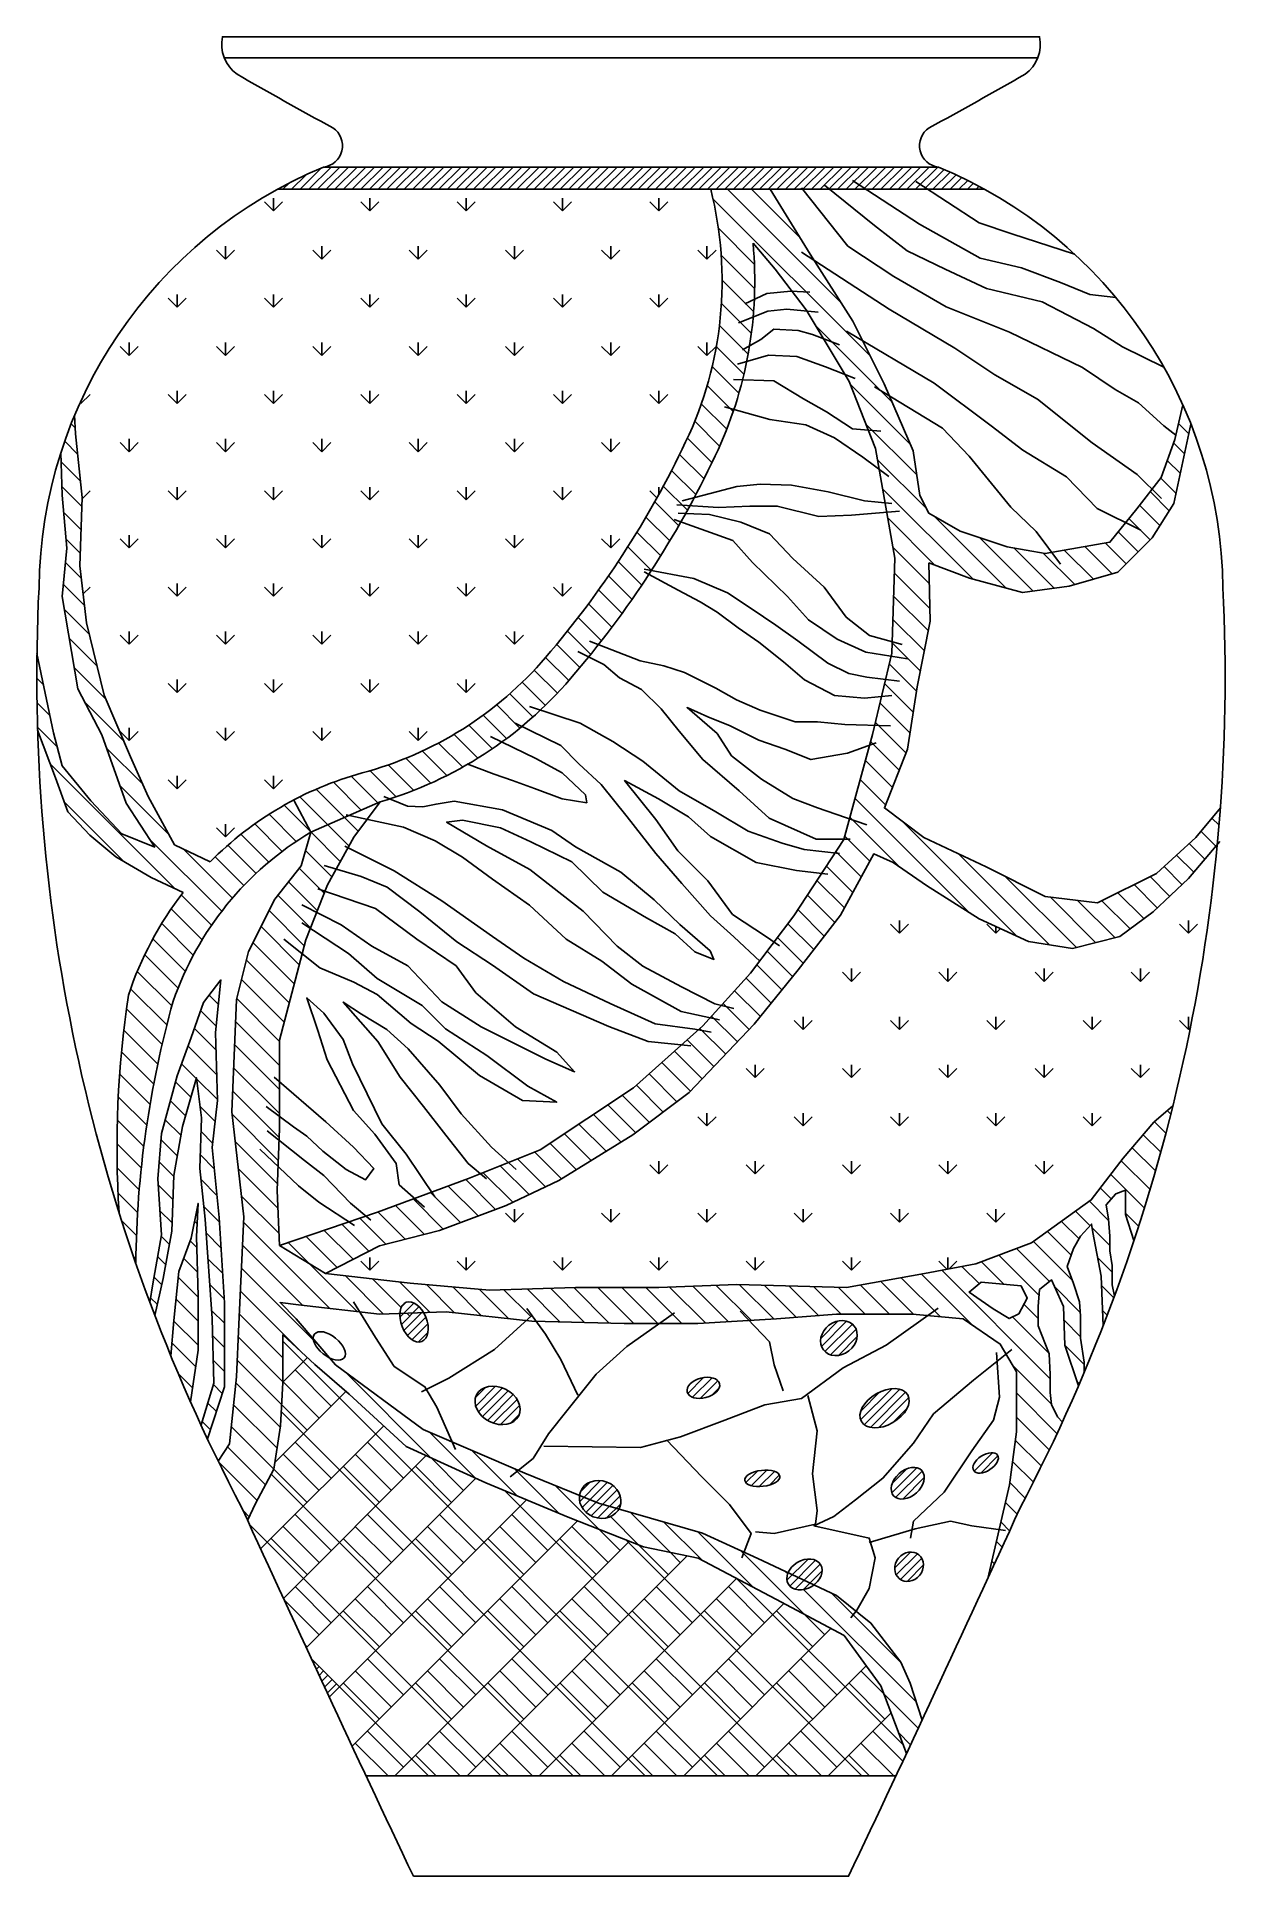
# Model space of a CAD drawing. Extents: x 767 to 1022, y 1813 to 2208.
import ezdxf

# ---------------------------------------------------------------- set-up
doc = ezdxf.new("R2010")
doc.units = 0
doc.header["$LTSCALE"] = 10
doc.header["$MEASUREMENT"] = 0
for name, color, linetype in [('3', 3, 'CONTINUOUS'), ('4', 4, 'CONTINUOUS'), ('BH', 3, 'CONTINUOUS')]:
    doc.layers.add(name, color=color, linetype=linetype)
pattern_1 = [(135, (-1226.8477, -2605.0555), (-2.586976, -2.586976), [])]
pattern_2 = [(90, (-4087.313, -1657.685), (-10.347904, 10.347904), [2.743902, -17.951906]), (45, (-4087.313, -1657.685), (-10.347904, 10.347904), [2.743902, -11.890244]), (135, (-4087.313, -1657.685), (-10.347904, -10.347904), [2.743902, -11.890244])]
pattern_3 = [(45, (-6665.3012, -210.5178), (-0.93131137, 0.93131137), [])]

msp = doc.modelspace()

# ---------------------------------------------------------------- hatches: boundary and pattern name
at = {"layer": 'BH'}
h = msp.add_hatch(dxfattribs=at)
h.set_pattern_fill('ANSI31', color=256, scale=10.536585, style=0)
h.set_pattern_definition([(45, (-1226.8477, -2605.0555), (-0.93131137, 0.93131137), [])])
h.paths.add_polyline_path([(970.42, 2175.7, 0.027824), (960.49, 2180.48), (828.33, 2180.48, 0.027824), (818.4, 2175.7)])
h = msp.add_hatch(dxfattribs=at)
h.set_pattern_fill('GRASS', color=256, scale=14.634146, style=0)
h.set_pattern_definition(pattern_2)
h.paths.add_polyline_path([(818.4, 2175.7, 0.169261), (774.84, 2127.13), (775.03, 2123.16), (776.45, 2109.46), (775.98, 2094.81), (777.4, 2082.53), (781.18, 2066.95), (786.86, 2053.72), (790.64, 2045.22), (796.31, 2034.82), (803.99, 2031.19, -0.133192), (837.24, 2050.44, 0.145762), (875.14, 2074.06, 0.070882), (906.63, 2122.44, 0.171324), (911.53, 2175.7)])
h = msp.add_hatch(dxfattribs=at)
h.set_pattern_fill('ANSI31', color=256, scale=29.268293, angle=90, style=0)
h.set_pattern_definition(pattern_1)
h.paths.add_polyline_path([(983.38, 2023.75), (970.7, 2030.08), (957.32, 2036.41), (948.86, 2042.75), (953.8, 2055.41), (955.91, 2068.78), (958.73, 2082.85), (958.41, 2095.44), (967.13, 2092.09), (978.54, 2089.07), (988.6, 2090.41), (999, 2093.43), (1006.38, 2100.8), (1011.08, 2108.18), (1014.75, 2125.2, 0.011464), (1012.99, 2129.39), (1011.25, 2121.92), (1008.37, 2113.76), (1003.08, 2107.05), (997.31, 2099.85), (983.38, 2097.45), (975.21, 2098.89), (965.12, 2102.25), (958.39, 2106.09), (956.47, 2109.92), (955.03, 2119.52), (948.78, 2133.92), (942.06, 2147.36), (932.93, 2161.76), (924.31, 2175.7), (911.53, 2175.7, -0.175), (906.15, 2121.41, -0.067771), (876.05, 2075.11, -0.152265), (836.66, 2050.28, 0.054166), (821.92, 2044.45), (825.57, 2037.52), (840.5, 2044.06, 0.145897), (881.39, 2070.53, 0.067731), (912.49, 2118.39, 0.135336), (920.63, 2164.11), (925.39, 2158.5), (932.26, 2149.51), (932.22, 2149.52), (941.32, 2134.37), (946.97, 2120), (951.08, 2096.39), (950.43, 2076.01), (946.32, 2058.56), (940.18, 2036.07), (940.22, 2036.07), (929.37, 2019.56), (920.12, 2007.24), (909.84, 1995.94), (894.94, 1982.6), (874.9, 1969.26), (859.48, 1963.1), (839.95, 1955.91), (818.88, 1948.72), (828.73, 1942.7), (840.38, 1948.67), (853.23, 1951.95), (867.56, 1957.32), (878.91, 1962.69), (894.83, 1972.52), (906.92, 1981.57), (920.89, 1996.28), (930.34, 2007.98), (939.4, 2019.67), (946.58, 2032.88), (950.73, 2030.99), (957.91, 2026.09), (969.24, 2018.92), (979.81, 2014.02), (989.26, 2012.51), (999.45, 2015.15), (1006.63, 2020.43), (1014.18, 2027.6), (1020.4, 2034.84, 0.00516), (1021.07, 2042.74), (1015.79, 2036.41), (1007.33, 2028.67), (994.65, 2022.34)])
h = msp.add_hatch(dxfattribs=at)
h.set_pattern_fill('ANSI31', color=256, scale=29.268293, angle=90, style=0)
h.set_pattern_definition(pattern_1)
h.paths.add_polyline_path([(792.06, 2034.35), (784.96, 2037.19), (778.34, 2044.27), (772.19, 2051.83), (770.3, 2058.91), (766.74, 2075.9, 0.010701), (766.88, 2059.47), (770.76, 2049.22), (773.4, 2041.89), (778.1, 2036.91), (783.68, 2032.21), (791.31, 2027.81), (798.18, 2024.58, 0.08595), (786.4, 2002.48, 0.052727), (784.38, 1955.79, 0.007487), (787.99, 1944.87, -0.065795), (796.02, 2001.2, -0.176934), (825.57, 2037.52), (821.92, 2044.45, 0.076392), (803.99, 2031.19), (796.31, 2034.82), (790.64, 2045.22), (786.86, 2053.72), (781.18, 2066.95), (777.4, 2082.53), (775.98, 2094.81), (776.45, 2109.46), (775.03, 2123.16), (774.84, 2127.13, 0.021515), (771.9, 2119.13), (772.19, 2109.93), (773.14, 2098.59), (772.19, 2088.2), (775.51, 2068.36), (780.71, 2058.44), (785.91, 2043.8)])
h = msp.add_hatch(dxfattribs=at)
h.set_pattern_fill('ANSI31', color=256, scale=29.268293, angle=90, style=0)
h.set_pattern_definition(pattern_1)
edge = h.paths.add_edge_path()
edge.add_line((954.9, 1933.96), (965.81, 1932.97))
edge.add_line((965.81, 1932.97), (973.75, 1927.52))
edge.add_line((973.75, 1927.52), (977.22, 1921.57))
edge.add_line((977.22, 1921.57), (977.22, 1908.69))
edge.add_line((977.22, 1908.69), (975.73, 1897.3))
edge.add_line((975.73, 1897.3), (971.09, 1877.18))
edge.add_arc((-4232.96, 4271.03), 5728.23, 335.2977, 335.46325)
edge.add_arc((638.15, 2070.93), 383.95, 332.2625, 335.3483)
edge.add_line((987.11, 1910.78), (986.08, 1911.91))
edge.add_line((986.08, 1911.91), (984.78, 1914.51))
edge.add_line((984.78, 1914.51), (984.52, 1917.11))
edge.add_line((984.52, 1917.11), (984.52, 1921.02))
edge.add_line((984.52, 1921.02), (984.26, 1925.44))
edge.add_line((984.26, 1925.44), (981.91, 1931.43))
edge.add_line((981.91, 1931.43), (981.91, 1935.6))
edge.add_line((981.91, 1935.6), (982.17, 1939.24))
edge.add_line((982.17, 1939.24), (984.78, 1941.33))
edge.add_line((984.78, 1941.33), (987.38, 1935.6))
edge.add_line((987.38, 1935.6), (987.64, 1927.27))
edge.add_line((987.64, 1927.27), (990.56, 1918.53))
edge.add_arc((638.15, 2070.93), 383.95, 336.6135, 337.0897)
edge.add_line((991.81, 1921.46), (991.81, 1923.62))
edge.add_line((991.81, 1923.62), (991.03, 1928.83))
edge.add_line((991.03, 1928.83), (991.03, 1933.52))
edge.add_line((991.03, 1933.52), (990.77, 1936.64))
edge.add_line((990.77, 1936.64), (989.47, 1940.55))
edge.add_line((989.47, 1940.55), (988.17, 1944.19))
edge.add_line((988.17, 1944.19), (989.47, 1948.1))
edge.add_line((989.47, 1948.1), (991.03, 1950.7))
edge.add_line((991.03, 1950.7), (993.38, 1953.3))
edge.add_line((993.38, 1953.3), (993.64, 1951.48))
edge.add_line((993.64, 1951.48), (995.46, 1942.11))
edge.add_line((995.46, 1942.11), (995.87, 1931.46))
edge.add_arc((638.15, 2070.93), 383.95, 338.6995, 339.7136)
edge.add_line((998.29, 1937.81), (997.81, 1940.29))
edge.add_line((997.81, 1940.29), (997.81, 1944.45))
edge.add_line((997.81, 1944.45), (997.29, 1947.58))
edge.add_line((997.29, 1947.58), (997.29, 1950.7))
edge.add_line((997.29, 1950.7), (997.03, 1954.34))
edge.add_line((997.03, 1954.34), (996.51, 1957.47))
edge.add_line((996.51, 1957.47), (998.59, 1959.81))
edge.add_line((998.59, 1959.81), (1000.68, 1960.59))
edge.add_line((1000.68, 1960.59), (1000.68, 1955.39))
edge.add_line((1000.68, 1955.39), (1002.49, 1949.79))
edge.add_arc((638.15, 2070.93), 383.95, 341.6081, 346.1096)
edge.add_line((1010.87, 1978.76), (1006.77, 1975.22))
edge.add_line((1006.77, 1975.22), (1000.19, 1967.46))
edge.add_line((1000.19, 1967.46), (993.32, 1958.51))
edge.add_line((993.32, 1958.51), (980.48, 1949.26))
edge.add_line((980.48, 1949.26), (968.53, 1944.79))
edge.add_line((968.53, 1944.79), (957.48, 1942.7))
edge.add_line((957.48, 1942.7), (940.75, 1939.71))
edge.add_line((940.75, 1939.71), (917.15, 1940.31))
edge.add_line((917.15, 1940.31), (900.42, 1939.71))
edge.add_line((900.42, 1939.71), (882.5, 1939.71))
edge.add_line((882.5, 1939.71), (863.98, 1939.12))
edge.add_line((863.98, 1939.12), (846.95, 1940.61))
edge.add_line((846.95, 1940.61), (828.73, 1942.7))
edge.add_line((828.73, 1942.7), (818.88, 1948.72))
edge.add_line((818.88, 1948.72), (818.37, 1960.53))
edge.add_line((818.37, 1960.53), (818.88, 1973.87))
edge.add_line((818.88, 1973.87), (818.88, 1992.87))
edge.add_line((818.88, 1992.87), (824.54, 2014.42))
edge.add_line((824.54, 2014.42), (829.16, 2026.23))
edge.add_line((829.16, 2026.23), (834.81, 2036.49))
edge.add_line((834.81, 2036.49), (837.67, 2040.29))
edge.add_line((837.67, 2040.29), (833.78, 2041.12))
edge.add_line((833.78, 2041.12), (825.57, 2037.52))
edge.add_line((825.57, 2037.52), (823.51, 2030.33))
edge.add_line((823.51, 2030.33), (817.86, 2023.15))
edge.add_line((817.86, 2023.15), (812.2, 2011.86))
edge.add_line((812.2, 2011.86), (809.64, 2001.59))
edge.add_line((809.64, 2001.59), (808.61, 1977.47))
edge.add_line((808.61, 1977.47), (811.18, 1954.88))
edge.add_line((811.18, 1954.88), (810.15, 1931.79))
edge.add_line((810.15, 1931.79), (809.64, 1920.5))
edge.add_line((809.64, 1920.5), (808.09, 1906.12))
edge.add_line((808.09, 1906.12), (805.7, 1902.36))
edge.add_arc((1150.66, 2070.93), 383.95, 206.0428, 207.7375)
edge.add_arc((6021.78, 4271.03), 5728.23, 204.53675, 204.56528)
edge.add_line((812.02, 1889.64), (813.72, 1893.28))
edge.add_line((813.72, 1893.28), (817.64, 1900.62))
edge.add_line((817.64, 1900.62), (819.11, 1909.93))
edge.add_line((819.11, 1909.93), (819.6, 1919.24))
edge.add_line((819.6, 1919.24), (819.6, 1929.52))
edge.add_line((819.6, 1929.52), (826.47, 1923.15))
edge.add_line((826.47, 1923.15), (833.82, 1916.79))
edge.add_line((833.82, 1916.79), (846.08, 1905.52))
edge.add_line((846.08, 1905.52), (863.24, 1897.68))
edge.add_line((863.24, 1897.68), (880.9, 1890.34))
edge.add_line((880.9, 1890.34), (897.08, 1883.97))
edge.add_line((897.08, 1883.97), (908.85, 1881.52))
edge.add_line((908.85, 1881.52), (925.52, 1872.71))
edge.add_line((925.52, 1872.71), (940.23, 1864.87))
edge.add_line((940.23, 1864.87), (948.07, 1854.09))
edge.add_line((948.07, 1854.09), (953.6, 1839.54))
edge.add_arc((-4232.96, 4271.03), 5728.23, 334.88248, 334.96179)
edge.add_line((956.96, 1846.72), (954.41, 1854.69))
edge.add_line((954.41, 1854.69), (952.42, 1859.15))
edge.add_line((952.42, 1859.15), (945.98, 1867.58))
edge.add_line((945.98, 1867.58), (938.54, 1873.52))
edge.add_line((938.54, 1873.52), (933.73, 1875.78))
edge.add_ellipse((931.69, 1878.02), major_axis=(-3.47, -2.11), ratio=0.740148, start_angle=314.0988, end_angle=458.1456, ccw=False)
edge.add_line((928.15, 1878.4), (921.67, 1881.45))
edge.add_line((921.67, 1881.45), (909.77, 1886.9))
edge.add_line((909.77, 1886.9), (891.8, 1892.08))
edge.add_ellipse((887.77, 1894.15), major_axis=(-4.23, 1.66), ratio=0.880201, start_angle=11.9586, end_angle=173.4153, ccw=False)
edge.add_line((883.34, 1895), (871.58, 1899.78))
edge.add_line((871.58, 1899.78), (849.75, 1909.19))
edge.add_line((849.75, 1909.19), (830.91, 1923.06))
edge.add_line((830.91, 1923.06), (829.64, 1924.55))
edge.add_ellipse((829.58, 1927.13), major_axis=(3.17, -2.56), ratio=0.529801, start_angle=206.8881, end_angle=294.0485, ccw=False)
edge.add_line((826.14, 1928.66), (822.48, 1932.97))
edge.add_line((822.48, 1932.97), (819, 1936.44))
edge.add_line((819, 1936.44), (822.97, 1935.94))
edge.add_line((822.97, 1935.94), (840.33, 1933.96))
edge.add_line((840.33, 1933.96), (844.74, 1934.11))
edge.add_ellipse((847.78, 1932.29), major_axis=(-1.66, 4.22), ratio=0.606513, start_angle=284.0117, end_angle=411.7473, ccw=False)
edge.add_line((849.86, 1934.29), (854.71, 1934.45))
edge.add_line((854.71, 1934.45), (871.93, 1932.6))
edge.add_line((871.93, 1932.6), (873.11, 1933.67))
edge.add_line((873.11, 1933.67), (874.01, 1932.45))
edge.add_line((874.01, 1932.45), (892.91, 1931.98))
edge.add_line((892.91, 1931.98), (908.78, 1931.98))
edge.add_line((908.78, 1931.98), (925.64, 1932.97))
edge.add_line((925.64, 1932.97), (938.54, 1933.96))
edge.add_line((938.54, 1933.96), (954.9, 1933.96))
h.paths.add_polyline_path([(967.05, 1938.72), (969.66, 1940.81), (978.26, 1940.03), (979.56, 1937.42), (977.74, 1934.04), (975.65, 1933), (972.26, 1935.08)], flags=16)
h = msp.add_hatch(dxfattribs=at)
h.set_pattern_fill('GRASS', color=256, scale=14.634146, style=0)
h.set_pattern_definition(pattern_2)
h.paths.add_polyline_path([(979.81, 2014.02), (969.24, 2018.92), (957.91, 2026.09), (950.73, 2030.99), (946.58, 2032.88), (939.4, 2019.67), (930.34, 2007.98), (920.89, 1996.28), (906.92, 1981.57), (894.83, 1972.52), (878.91, 1962.69), (867.56, 1957.32), (853.23, 1951.95), (840.38, 1948.67), (828.73, 1942.7), (846.95, 1940.61), (863.98, 1939.12), (882.5, 1939.71), (900.42, 1939.71), (917.15, 1940.31), (940.75, 1939.71), (957.48, 1942.7), (968.53, 1944.79), (980.48, 1949.26), (993.32, 1958.51), (1000.19, 1967.46), (1006.77, 1975.22), (1010.87, 1978.76, 0.037093), (1020.4, 2034.84), (1014.18, 2027.6), (1006.63, 2020.43), (999.45, 2015.15), (989.26, 2012.51)])
h = msp.add_hatch(dxfattribs=at)
h.set_pattern_fill('ANSI31', color=256, scale=29.268293, angle=90, style=0)
h.set_pattern_definition(pattern_1)
h.paths.add_polyline_path([(805.15, 1994.52), (806.27, 2005.78), (802.52, 2000.9), (799.89, 1993.4), (796.88, 1985.15), (793.5, 1972.77), (792.75, 1963.01), (793.5, 1951.01), (791.62, 1940.5), (791.03, 1936.47, 0.001948), (792.09, 1933.67), (793.88, 1941.63), (795.76, 1951.76), (796.13, 1963.76), (798.01, 1974.27), (801.01, 1984.77), (802.14, 1976.14), (801.77, 1965.26), (802.89, 1954.38), (804.39, 1933), (804.77, 1919.12), (802, 1910.14, 0.00215), (803.4, 1907.14), (807.02, 1918.37), (807.02, 1936.38), (805.9, 1954.76), (804.39, 1969.77), (805.52, 1979.89)])
h = msp.add_hatch(dxfattribs=at)
h.set_pattern_fill('ANSI31', color=256, scale=29.268293, angle=90, style=0)
h.set_pattern_definition(pattern_1)
h.paths.add_polyline_path([(801.01, 1950.63), (801.39, 1957.76), (799.89, 1950.26), (797.26, 1943.13), (796.13, 1932.63), (795.51, 1925.02, 0.007004), (799.74, 1915.13), (801.39, 1926.25), (801.39, 1937.88)])
h = msp.add_hatch(dxfattribs=at)
h.set_pattern_fill('ANSI31', color=256, scale=10.536585, style=0)
h.set_pattern_definition(pattern_3)
edge = h.paths.add_edge_path()
edge.add_ellipse((931.69, 1878.02), major_axis=(-3.47, -2.11), ratio=0.740148, start_angle=98.1456, end_angle=314.0988)
edge.add_line((928.15, 1878.4), (933.73, 1875.78))
edge = h.paths.add_edge_path()
edge.add_ellipse((931.69, 1878.02), major_axis=(-3.47, -2.11), ratio=0.740148, start_angle=314.0988, end_angle=458.1456)
edge.add_line((933.73, 1875.78), (928.15, 1878.4))
edge = h.paths.add_edge_path()
edge.add_ellipse((954.17, 1879.68), major_axis=(-2.11, -2.56), ratio=0.881936, start_angle=0, end_angle=360)
edge = h.paths.add_edge_path()
edge.add_ellipse((953.87, 1897.62), major_axis=(-3.02, -2.71), ratio=0.685299, start_angle=0, end_angle=360)
edge = h.paths.add_edge_path()
edge.add_ellipse((970.62, 1901.99), major_axis=(-2.57, -1.66), ratio=0.563236, start_angle=0, end_angle=360)
edge = h.paths.add_edge_path()
edge.add_ellipse((948.89, 1913.75), major_axis=(-4.98, -2.86), ratio=0.622582, start_angle=0, end_angle=360)
edge = h.paths.add_edge_path()
edge.add_ellipse((939.08, 1928.82), major_axis=(-3.32, -2.56), ratio=0.830651, start_angle=0, end_angle=360)
edge = h.paths.add_edge_path()
edge.add_ellipse((909.96, 1918.12), major_axis=(-3.47, -0.9), ratio=0.601717, start_angle=0, end_angle=360)
edge = h.paths.add_edge_path()
edge.add_ellipse((922.63, 1898.68), major_axis=(-3.77, -0.45), ratio=0.452621, start_angle=0, end_angle=360)
edge = h.paths.add_edge_path()
edge.add_ellipse((887.77, 1894.15), major_axis=(-4.23, 1.66), ratio=0.880201, start_angle=173.4153, end_angle=371.9586)
edge.add_line((883.34, 1895), (887.45, 1893.34))
edge.add_line((887.45, 1893.34), (891.8, 1892.08))
edge = h.paths.add_edge_path()
edge.add_ellipse((887.77, 1894.15), major_axis=(-4.23, 1.66), ratio=0.880201, start_angle=11.9586, end_angle=173.4153)
edge.add_line((891.8, 1892.08), (887.45, 1893.34))
edge.add_line((887.45, 1893.34), (883.34, 1895))
edge = h.paths.add_edge_path()
edge.add_ellipse((865.74, 1914.35), major_axis=(-4.53, 2.26), ratio=0.764264, start_angle=0, end_angle=360)
edge = h.paths.add_edge_path()
edge.add_ellipse((847.78, 1932.29), major_axis=(-1.66, 4.22), ratio=0.606513, start_angle=51.7473, end_angle=284.0117)
edge.add_line((849.86, 1934.29), (844.74, 1934.11))
edge = h.paths.add_edge_path()
edge.add_ellipse((847.78, 1932.29), major_axis=(-1.66, 4.22), ratio=0.606513, start_angle=284.0117, end_angle=411.7473)
edge.add_line((844.74, 1934.11), (849.86, 1934.29))
h = msp.add_hatch(dxfattribs=at)
h.set_pattern_fill('ANSI31', color=256, scale=29.268293, angle=90, style=0)
h.set_pattern_definition(pattern_1)
h.paths.add_polyline_path([(816.23, 1884.93), (823.99, 1877.17), (831.76, 1884.93), (823.99, 1892.69)])
h.paths.add_polyline_path([(839.52, 1892.69), (831.76, 1884.93), (839.52, 1877.17), (847.28, 1884.93)])
h.paths.add_polyline_path([(855.04, 1892.69), (847.28, 1884.93), (855.04, 1877.17), (862.8, 1884.93)])
h.paths.add_polyline_path([(878.32, 1884.93), (870.56, 1892.69), (862.8, 1884.93), (870.56, 1877.17)])
h.paths.add_polyline_path([(886.08, 1877.17), (893.84, 1884.93), (893.33, 1885.45), (882.93, 1889.54), (878.32, 1884.93)])
h.paths.add_polyline_path([(886.08, 1877.17), (878.32, 1869.41), (886.08, 1861.65), (893.84, 1869.41)])
h.paths.add_polyline_path([(870.56, 1861.65), (878.32, 1869.41), (870.56, 1877.17), (862.8, 1869.41)])
h.paths.add_polyline_path([(855.04, 1861.65), (862.8, 1869.41), (855.04, 1877.17), (847.28, 1869.41)])
h.paths.add_polyline_path([(839.52, 1861.65), (847.28, 1869.41), (839.52, 1877.17), (831.76, 1869.41)])
h.paths.add_polyline_path([(823.99, 1877.17), (819.71, 1872.88, 0.00051), (824.61, 1862.27), (831.76, 1869.41)])
h.paths.add_polyline_path([(831.76, 1900.45), (823.99, 1908.22), (817.87, 1902.09), (817.64, 1900.62), (817.09, 1899.6), (823.99, 1892.69)])
h.paths.add_polyline_path([(839.52, 1908.22), (831.76, 1900.45), (839.52, 1892.69), (847.28, 1900.45)])
h.paths.add_polyline_path([(819.27, 1912.94), (823.99, 1908.22), (831.76, 1915.98), (823.99, 1923.74), (819.61, 1919.35)])
h = msp.add_hatch(dxfattribs=at)
h.set_pattern_fill('ANSI31', color=256, scale=29.268293, angle=90, style=0)
h.set_pattern_definition(pattern_1)
h.paths.add_polyline_path([(861.04, 1898.69), (850.38, 1903.56), (847.28, 1900.45), (855.04, 1892.69)])
h.paths.add_polyline_path([(847.28, 1853.89), (839.52, 1861.65), (831.76, 1853.89), (839.52, 1846.13)])
h.paths.add_polyline_path([(847.28, 1853.89), (855.04, 1846.13), (862.8, 1853.89), (855.04, 1861.65)])
h.paths.add_polyline_path([(878.32, 1853.89), (870.56, 1861.65), (862.8, 1853.89), (870.56, 1846.13)])
h.paths.add_polyline_path([(886.08, 1861.65), (878.32, 1853.89), (886.08, 1846.13), (893.84, 1853.89)])
h.paths.add_polyline_path([(901.6, 1846.13), (909.36, 1853.89), (901.6, 1861.65), (893.84, 1853.89)])
h.paths.add_polyline_path([(909.36, 1853.89), (917.13, 1846.13), (924.89, 1853.89), (917.13, 1861.65)])
h.paths.add_polyline_path([(932.65, 1861.65), (924.89, 1853.89), (932.65, 1846.13), (940.41, 1853.89)])
h.paths.add_polyline_path([(917.13, 1861.65), (924.89, 1869.41), (917.18, 1877.11), (917.11, 1877.15), (909.36, 1869.41)])
h.paths.add_polyline_path([(901.6, 1877.17), (893.84, 1869.41), (901.6, 1861.65), (909.36, 1869.41)])
h.paths.add_polyline_path([(924.89, 1838.37), (928.52, 1834.73), (936.78, 1834.73), (940.41, 1838.37), (932.65, 1846.13)])
h.paths.add_polyline_path([(909.36, 1838.37), (913, 1834.73), (921.25, 1834.73), (924.89, 1838.37), (917.13, 1846.13)])
h.paths.add_polyline_path([(905.73, 1834.73), (909.36, 1838.37), (901.6, 1846.13), (893.84, 1838.37), (897.47, 1834.73)])
h.paths.add_polyline_path([(878.32, 1838.37), (881.95, 1834.73), (890.21, 1834.73), (893.84, 1838.37), (886.08, 1846.13)])
h.paths.add_polyline_path([(862.8, 1838.37), (866.43, 1834.73), (874.69, 1834.73), (878.32, 1838.37), (870.56, 1846.13)])
h.paths.add_polyline_path([(847.28, 1838.37), (850.91, 1834.73), (859.17, 1834.73), (862.8, 1838.37), (855.04, 1846.13)])
h = msp.add_hatch(dxfattribs=at)
h.set_pattern_fill('ANSI31', color=256, scale=29.268293, angle=90, style=0)
h.set_pattern_definition(pattern_1)
h.paths.add_polyline_path([(834.48, 1841.09, 0.000306), (837.46, 1834.73), (843.64, 1834.73), (847.28, 1838.37), (839.52, 1846.13)])
h.paths.add_polyline_path([(897.08, 1883.97), (894.07, 1885.16), (893.84, 1884.93), (901.6, 1877.17), (906.45, 1882.02)])
h.paths.add_polyline_path([(927.26, 1871.78), (924.89, 1869.41), (932.65, 1861.65), (937.38, 1866.39)])
h.paths.add_polyline_path([(944.93, 1858.41), (940.41, 1853.89), (948.17, 1846.13), (950.29, 1848.25), (948.07, 1854.09)])
h.paths.add_polyline_path([(951.35, 1834.73, 0.000231), (953.6, 1839.54), (952.89, 1841.4), (948.17, 1846.13), (940.41, 1838.37), (944.04, 1834.73)])
h = msp.add_hatch(dxfattribs=at)
h.set_pattern_fill('ANSI31', color=256, scale=10.536585, style=0)
h.set_pattern_definition(pattern_3)
h.paths.add_polyline_path([(825.68, 1859.96, 0.000399), (829.54, 1851.67), (831.76, 1853.89)])

# ---------------------------------------------------------------- linework, layer by layer
at = {"layer": '3'}
for p, q in [((806.98, 2203.98), (981.83, 2203.98)), ((828.33, 2180.48), (960.49, 2180.48)), ((818.4, 2175.7), (970.42, 2175.7)), ((913, 1834.73), (819.6, 1928.13)), ((819.6, 1919.34), (824.88, 1924.62)), ((817.87, 1902.09), (833.15, 1917.37)), ((814.82, 1883.52), (841.26, 1909.96)), ((897.47, 1834.73), (819.27, 1912.94)), ((819.71, 1872.88), (850.38, 1903.56)), ((881.95, 1834.73), (817.09, 1899.6)), ((824.61, 1862.27), (861.04, 1898.69)), ((829.54, 1851.67), (871.93, 1894.07)), ((928.52, 1834.73), (867.23, 1896.03)), ((834.48, 1841.09), (882.93, 1889.54)), ((866.43, 1834.73), (812.43, 1888.74)), ((843.64, 1834.73), (894.07, 1885.16)), ((859.17, 1834.73), (906.45, 1882.02)), ((944.04, 1834.73), (893.33, 1885.45)), ((874.69, 1834.73), (917.11, 1877.15)), ((952.89, 1841.4), (917.18, 1877.11)), ((890.21, 1834.73), (927.26, 1871.78)), ((905.73, 1834.73), (937.38, 1866.39)), ((850.91, 1834.73), (825.68, 1859.96)), ((921.25, 1834.73), (944.93, 1858.41)), ((936.78, 1834.73), (950.29, 1848.25)), ((837.46, 1834.73), (951.35, 1834.73))]:
    msp.add_line(p, q, dxfattribs=at)
for points in [[(803.99, 2031.19, -0.1311), (836.66, 2050.28, 0.152265), (876.05, 2075.11, 0.067771), (906.15, 2121.41, 0.175), (911.53, 2175.7)], [(840.5, 2044.06, 0.145897), (881.39, 2070.53, 0.067731), (912.49, 2118.39, 0.135336), (920.63, 2164.11)], [(787.99, 1944.87, -0.065795), (796.02, 2001.2, -0.176934), (825.57, 2037.52)], [(784.38, 1955.79, -0.052727), (786.4, 2002.48, -0.08595), (798.18, 2024.58, -0.08595)]]:
    msp.add_lwpolyline(points, format="xyb", dxfattribs=at)
for points in [[(924.31, 2175.7), (932.93, 2161.76), (942.06, 2147.36), (948.78, 2133.92), (955.03, 2119.52), (956.47, 2109.92), (958.39, 2106.09), (965.12, 2102.25), (975.21, 2098.89), (983.38, 2097.45), (997.31, 2099.85), (1003.08, 2107.05), (1008.37, 2113.76), (1011.25, 2121.92), (1012.99, 2129.39)], [(931.05, 2176.03), (940.98, 2163.5), (950.91, 2156.98), (962.15, 2150.45), (975.74, 2144.97), (991.42, 2137.4), (998.47, 2132.7), (1003.44, 2129.83), (1008.92, 2124.87), (1011.46, 2122.82)], [(936.02, 2176.55), (946.73, 2167.94), (953.79, 2162.46), (961.89, 2158.54), (970.77, 2154.37), (982.79, 2151.5), (993.77, 2145.75), (1000.04, 2141.84), (1008.93, 2137.47)], [(942.03, 2177.6), (956.4, 2168.2), (969.46, 2160.89), (978.35, 2158.8), (986.71, 2155.67), (992.98, 2153.06), (998.63, 2152.41)], [(955.62, 2177.34), (969.2, 2168.46), (976.26, 2166.11), (989.73, 2161.76)], [(840.5, 2044.06), (834.81, 2036.49), (829.16, 2026.23), (824.54, 2014.42), (818.88, 1992.87), (818.88, 1973.87), (818.37, 1960.53), (818.88, 1948.72), (839.95, 1955.91), (859.48, 1963.1), (874.9, 1969.26), (894.94, 1982.6), (909.84, 1995.94), (920.12, 2007.24), (929.37, 2019.56), (940.16, 2035.98), (946.32, 2058.56), (950.43, 2076.01), (951.08, 2096.39), (946.97, 2120), (941.32, 2134.37), (932.07, 2149.77), (925.39, 2158.5), (920.63, 2164.11)], [(931.05, 2162.2), (949.87, 2149.93), (963.98, 2141.58), (972.6, 2135.84), (981.75, 2130.62), (993.51, 2121.22), (1003.17, 2114.43), (1008.4, 2109.21)], [(918.85, 2151.08), (923.59, 2153.33), (928.78, 2153.78), (932.85, 2153.56)], [(917.5, 2147.02), (923.82, 2149.5), (927.88, 2149.95), (934.65, 2149.27)], [(918.4, 2141.17), (922.29, 2143.38), (925.07, 2145.6), (930.34, 2145.33), (933.4, 2144.49), (939.23, 2142.28)], [(940.72, 2145.23), (959.53, 2134.01), (971.82, 2124.87), (978.61, 2119.65), (988.02, 2113.91), (994.55, 2107.12), (1003.96, 2102.43)], [(917.29, 2138.12), (923.96, 2140.06), (930.07, 2139.78), (936.17, 2137.56), (942.56, 2135.06)], [(916.46, 2134.79), (925.07, 2134.51), (931.45, 2130.63), (936.45, 2127.85), (942.01, 2124.25), (948.11, 2123.69)], [(946.73, 2133.23), (961.36, 2124.35), (967.11, 2118.35), (976, 2107.39), (981.49, 2102.17), (986.71, 2095.12)], [(803.99, 2031.19), (796.31, 2034.82), (790.64, 2045.22), (786.86, 2053.72), (781.18, 2066.95), (777.4, 2082.53), (775.98, 2094.81), (776.45, 2109.46), (775.03, 2123.16), (774.84, 2127.13)], [(914.52, 2128.96), (924.24, 2126.19), (932.01, 2125.08), (938.12, 2122.31), (944.23, 2118.15), (949.78, 2113.99)], [(958.41, 2095.44), (967.13, 2092.09), (978.54, 2089.07), (988.6, 2090.41), (999, 2093.43), (1006.38, 2100.8), (1011.08, 2108.18), (1014.75, 2125.2)], [(771.9, 2119.13), (772.19, 2109.93), (773.14, 2098.59), (772.19, 2088.2), (775.51, 2068.36), (780.71, 2058.44), (785.91, 2043.8), (792.06, 2034.35), (784.96, 2037.19), (778.34, 2044.27), (772.19, 2051.83), (770.3, 2058.91), (766.74, 2075.9)], [(905.39, 2108.72), (917.15, 2111.8), (922.19, 2112.36), (928.91, 2112.08), (936.75, 2110.68), (944.59, 2108.72), (950.46, 2108.16)], [(904.27, 2107.89), (913.23, 2107.33), (919.95, 2107.61), (925.83, 2107.61), (934.79, 2105.37), (941.79, 2105.65), (952.14, 2106.49)], [(903.7, 2104.72), (916.3, 2100.25), (920.5, 2095.49), (928.06, 2088.22), (932.54, 2083.19), (938.7, 2078.99), (944.85, 2076.2), (953.81, 2074.8)], [(952.69, 2077.88), (945.69, 2079.83), (940.66, 2083.75), (935.9, 2090.18), (929.18, 2096.33), (924.14, 2101.64), (917.98, 2104.16), (911.26, 2105.84), (904.54, 2106.12)], [(958.41, 2095.44), (958.73, 2082.85), (955.91, 2068.78), (953.8, 2055.41), (948.86, 2042.75), (957.32, 2036.41), (970.7, 2030.08), (983.38, 2023.75), (994.65, 2022.34), (1007.33, 2028.67), (1015.79, 2036.41), (1021.07, 2042.74)], [(897.25, 2094.03), (907.89, 2092.07), (915.17, 2088.99), (920.21, 2085.64), (925.52, 2082), (930.28, 2078.65), (936.72, 2073.89), (941.2, 2071.66), (945.12, 2070.82), (952.12, 2069.98)], [(950.44, 2066.9), (944.56, 2066.35), (938.12, 2066.9), (931.68, 2070.26), (927.2, 2074.17), (921.89, 2078.37), (917.41, 2081.44), (912.93, 2084.8), (909.29, 2087.04), (904.53, 2089.55), (897.25, 2093.47)], [(941.47, 2036.07), (934.19, 2036.07), (924.11, 2040.54), (917.67, 2046.42), (909.83, 2053.13), (904.79, 2059.28), (900.87, 2064.03), (896.67, 2068.23), (891.91, 2070.74), (888.55, 2073.54), (882.95, 2076.34)], [(885.47, 2078.57), (896.39, 2074.38), (901.43, 2073.26), (905.91, 2071.86), (912.63, 2068.51), (917.11, 2065.99), (922.15, 2063.75), (929.71, 2061.24), (934.47, 2061.24), (940.35, 2060.68), (950.14, 2060.4)], [(872.58, 2064.57), (883.5, 2060.93), (890.5, 2057.02), (896.94, 2052.82), (904.78, 2046.39), (912.62, 2041.92), (919.61, 2037.72), (926.89, 2035.2), (931.65, 2033.81), (939.21, 2032.97)], [(947.06, 2056.76), (940.91, 2054.53), (933.07, 2053.13), (927.47, 2055.36), (921.87, 2057.32), (915.71, 2060.4), (910.95, 2062.36), (906.47, 2064.31), (912.91, 2058.72), (915.99, 2053.97), (922.43, 2048.93), (929.15, 2044.74), (934.47, 2042.78), (938.39, 2041.38), (945.1, 2039.15)], [(922.13, 2009.76), (916.53, 2015.07), (911.5, 2019.55), (905.34, 2026.54), (899.74, 2032.97), (893.58, 2040.8), (887.98, 2047.79), (883.22, 2052.26), (879.3, 2056.18), (869.5, 2060.93)], [(766.88, 2059.47), (770.76, 2049.22), (773.4, 2041.89), (778.1, 2036.91), (783.68, 2032.21), (791.31, 2027.81), (798.18, 2024.58)], [(864.18, 2058.13), (873.98, 2053.38), (879.58, 2050.3), (884.62, 2045.55), (884.9, 2043.87), (879.58, 2044.71), (873.7, 2046.95), (868.94, 2048.63), (865.02, 2050.02), (859.14, 2052.26)], [(936.69, 2028.49), (929.97, 2029.33), (921.29, 2031.01), (911.5, 2036.6), (906.74, 2040.8), (900.3, 2044.71), (893.02, 2048.63), (899.74, 2040.24), (904.5, 2033.53), (910.94, 2027.1), (916.25, 2019.83), (923.53, 2015.07), (926.33, 2013.11)], [(841.32, 2045.2), (846.41, 2043.16), (849.67, 2042.96), (852.52, 2043.57), (856.39, 2044.18), (866.78, 2042.35), (877.38, 2037.87), (882.47, 2034.41), (892.25, 2028.92), (899.38, 2023.02), (904.89, 2017.72), (911.4, 2012.03), (912.22, 2010.19), (908.14, 2011.82), (903.87, 2015.69), (897.75, 2019.15), (888.38, 2024.64), (881.66, 2031.16), (872.9, 2035.43), (866.38, 2038.48), (858.23, 2040.11), (854.76, 2039.7), (863.32, 2034.62), (872.69, 2029.53), (884.1, 2020.57), (891.44, 2013.04), (896.94, 2008.77), (905.29, 2004.29), (912.42, 2000.63), (916.5, 1999.61)], [(913.41, 1997.22), (905.19, 1998.98), (894.61, 2004.85), (888.14, 2009.84), (880.5, 2014.54), (872.57, 2021.88), (864.64, 2027.45), (858.17, 2032.15), (852.3, 2035.67), (845.54, 2038.6), (833.2, 2041.25)], [(825.57, 2037.52), (823.51, 2030.33), (817.86, 2023.15), (812.2, 2011.86), (809.64, 2001.59), (808.61, 1977.47), (811.18, 1954.88), (810.15, 1931.79), (809.64, 1920.5), (808.09, 1906.12), (805.7, 1902.36)], [(1020.98, 2035.52), (1014.18, 2027.6), (1006.63, 2020.43), (999.45, 2015.15), (989.26, 2012.51), (979.81, 2014.02), (969.24, 2018.92), (957.91, 2026.09), (950.73, 2030.99), (946.58, 2032.88), (939.4, 2019.67), (930.34, 2007.98), (920.89, 1996.28), (906.92, 1981.57), (894.83, 1972.52), (878.91, 1962.69), (867.56, 1957.32), (853.23, 1951.95), (840.38, 1948.67), (828.73, 1942.7), (846.95, 1940.61), (863.98, 1939.12), (882.5, 1939.71), (900.42, 1939.71), (917.15, 1940.31), (940.75, 1939.71), (957.48, 1942.7), (968.53, 1944.79), (980.48, 1949.26), (993.32, 1958.51), (1000.19, 1967.46), (1006.77, 1975.22), (1010.87, 1978.76)], [(832.9, 2034.5), (843.48, 2029.21), (853.76, 2022.76), (864.64, 2015.12), (871.4, 2010.43), (879.92, 2005.44), (889.91, 2000.74), (899.6, 1996.34), (908.12, 1995.17), (911.65, 1994.58)], [(907.24, 1991.65), (898.13, 1992.53), (889.61, 1995.75), (873.45, 2002.8), (864.64, 2008.96), (857, 2013.95), (849.06, 2020.41), (842.01, 2025.69), (836.43, 2028.04), (828.49, 2030.39)], [(827.12, 2025.36), (839.47, 2021.12), (848.35, 2014.56), (856.83, 2008.78), (861.08, 2003), (869.57, 1995.68), (878.44, 1990.28), (882.3, 1986.04), (876.13, 1988.74), (869.95, 1991.82), (862.24, 1995.68), (853.75, 2001.07), (846.42, 2008.78), (838.7, 2013.02), (832.14, 2017.65), (823.65, 2021.89)], [(823.65, 2018.03), (833.68, 2011.48), (839.86, 2006.08), (849.5, 2000.3), (854.52, 1995.29), (863.39, 1989.51), (872.27, 1982.96), (878.44, 1979.49), (871.11, 1979.88), (861.85, 1985.27), (852.98, 1992.59), (847.19, 1996.45), (839.86, 2002.62), (834.84, 2005.31), (827.51, 2008.4), (819.79, 2014.56)], [(803.4, 1907.14), (807.02, 1918.37), (807.02, 1936.38), (805.9, 1954.76), (804.39, 1969.77), (805.52, 1979.89), (805.15, 1994.52), (806.27, 2005.78), (802.52, 2000.9), (799.89, 1993.4), (796.88, 1985.15), (793.5, 1972.77), (792.75, 1963.01), (793.5, 1951.01), (791.62, 1940.5), (791.03, 1936.47)], [(852.23, 1959.14), (846.11, 1968.31), (840.87, 1974.85), (834.54, 1987.73), (832.57, 1992.96), (828.42, 1998.63), (824.71, 2001.91), (827.11, 1994.93), (829.08, 1988.6), (834.75, 1977.69), (839.34, 1972.67), (843.93, 1966.34), (844.58, 1961.76), (850.05, 1956.96)], [(869.7, 1965.03), (864.46, 1969.83), (857.91, 1977.03), (853.32, 1983.14), (846.55, 1991), (841.96, 1995.14), (836.5, 1998.42), (832.57, 2001.03), (840, 1992.53), (844.8, 1984.89), (849.83, 1978.56), (854.63, 1972.45), (859.44, 1966.34), (863.37, 1963.07)], [(802, 1910.14), (804.77, 1919.12), (804.39, 1933), (802.89, 1954.38), (801.77, 1965.26), (802.14, 1976.14), (801.01, 1984.77), (798.01, 1974.27), (796.13, 1963.76), (795.76, 1951.76), (793.88, 1941.63), (792.09, 1933.67)], [(817.72, 1984.89), (828.86, 1975.29), (834.75, 1969.83), (839.12, 1965.25), (837.38, 1962.85), (833.23, 1965.03), (828.2, 1968.96), (824.71, 1972.23), (821.87, 1974.2), (815.97, 1978.56)], [(816.19, 1973.33), (824.27, 1967), (828.42, 1963.73), (834.1, 1957.83), (838.47, 1954.13)], [(814.66, 1969.4), (822.96, 1961.54), (827.33, 1958.05), (834.97, 1953.03)], [(799.74, 1915.13), (801.39, 1926.25), (801.39, 1937.88), (801.01, 1950.63), (801.39, 1957.76), (799.89, 1950.26), (797.26, 1943.13), (796.13, 1932.63), (795.51, 1925.02)], [(1002.49, 1949.79), (1000.68, 1955.39), (1000.68, 1960.59), (998.59, 1959.81), (996.51, 1957.47), (997.03, 1954.34), (997.29, 1950.7), (997.29, 1947.58), (997.81, 1944.45), (997.81, 1940.29), (998.29, 1937.81)], [(995.87, 1931.46), (995.46, 1942.11), (993.64, 1951.48), (993.38, 1953.3), (991.03, 1950.7), (989.47, 1948.1), (988.17, 1944.19), (989.47, 1940.55), (990.77, 1936.64), (991.03, 1933.52), (991.03, 1928.83), (991.81, 1923.62), (991.81, 1921.46)], [(990.56, 1918.53), (987.64, 1927.27), (987.38, 1935.6), (984.78, 1941.33), (982.17, 1939.24), (981.91, 1935.6), (981.91, 1931.43), (984.26, 1925.44), (984.52, 1921.02), (984.52, 1917.11), (984.78, 1914.51), (986.08, 1911.91), (987.11, 1910.78)], [(978.26, 1940.03), (969.66, 1940.81), (967.05, 1938.72), (972.26, 1935.08), (975.65, 1933), (977.74, 1934.04), (979.56, 1937.42), (978.26, 1940.03)], [(971.09, 1877.18), (975.73, 1897.3), (977.22, 1908.69), (977.22, 1921.57), (973.75, 1927.52), (965.81, 1932.97), (954.9, 1933.96), (938.54, 1933.96), (925.64, 1932.97), (908.78, 1931.98), (892.91, 1931.98), (873.07, 1932.47), (854.71, 1934.45), (840.33, 1933.96), (822.97, 1935.94), (819, 1936.44), (822.48, 1932.97), (830.91, 1923.06), (849.75, 1909.19), (871.58, 1899.78), (887.45, 1893.34), (909.77, 1886.9), (921.67, 1881.45), (938.54, 1873.52), (945.98, 1867.58), (952.42, 1859.15), (954.41, 1854.69), (956.96, 1846.72)], [(834.77, 1936.6), (839.52, 1928.94), (843.54, 1922.73), (850.11, 1918.36), (852.67, 1913.98), (856.69, 1904.85)], [(873.13, 1933.68), (865.09, 1926.38), (855.23, 1920.18), (849.38, 1917.26)], [(903.72, 1934.25), (893.5, 1927), (886.91, 1921.08), (880.65, 1913.18), (876.69, 1908.24), (873.4, 1902.97), (868.45, 1899.02)], [(882.99, 1916.53), (879.34, 1924.19), (876.05, 1929.67), (872.03, 1935.14)], [(960.42, 1935.24), (949.21, 1927.33), (939.98, 1922.4), (931.08, 1915.81), (923.17, 1914.49), (914.6, 1911.2), (905.04, 1907.58), (896.47, 1905.27), (875.7, 1905.6)], [(917.9, 1934.58), (924.16, 1927.99), (925.15, 1923.05), (927.13, 1917.46)], [(953.6, 1839.54), (948.07, 1854.09), (940.23, 1864.87), (925.52, 1872.71), (908.85, 1881.52), (897.08, 1883.97), (880.9, 1890.34), (863.24, 1897.68), (846.08, 1905.52), (833.82, 1916.79), (826.47, 1923.15), (819.6, 1929.52), (819.6, 1919.24), (819.11, 1909.93), (817.64, 1900.62), (813.72, 1893.28), (812.02, 1889.64)], [(976.24, 1926.35), (968, 1919.76), (959.43, 1912.52), (955.15, 1906.26), (948.55, 1898.69), (942.62, 1894.08), (938.01, 1890.46), (933.72, 1888.48), (945.59, 1885.85), (946.91, 1881.57), (945.59, 1874.98), (942.95, 1870.37), (941.63, 1868.73)], [(972.95, 1925.69), (973.61, 1916.14), (972.29, 1911.2), (967.67, 1904.62), (961.74, 1895.73), (955.15, 1889.47), (954.49, 1885.85)], [(932.4, 1916.47), (934.38, 1908.9), (933.39, 1899.68), (934.38, 1891.77), (934.05, 1888.81), (925.15, 1886.84), (921.19, 1887.17)], [(902.07, 1906.92), (909.66, 1899.02), (915.59, 1893.09), (920.21, 1886.84), (918.23, 1881.57)], [(945.59, 1884.86), (955.48, 1887.82), (963.06, 1889.47), (967.67, 1888.48), (974.92, 1887.49)]]:
    msp.add_lwpolyline(points, dxfattribs=at)
for centre, major_axis, ratio in [((847.78, 1932.29), (-1.66, 4.22), 0.606513), ((939.08, 1928.82), (-3.32, -2.56), 0.830651), ((865.74, 1914.35), (-4.53, 2.26), 0.764264), ((909.96, 1918.12), (-3.47, -0.9), 0.601717), ((948.89, 1913.75), (-4.98, -2.86), 0.622582), ((953.87, 1897.62), (-3.02, -2.71), 0.685299), ((970.62, 1901.99), (-2.57, -1.66), 0.563236), ((887.77, 1894.15), (-4.23, 1.66), 0.880201), ((922.63, 1898.68), (-3.77, -0.45), 0.452621), ((931.69, 1878.02), (-3.47, -2.11), 0.740148), ((954.17, 1879.68), (-2.11, -2.56), 0.881936)]:
    msp.add_ellipse(centre, major_axis=major_axis, ratio=ratio, dxfattribs=at)
msp.add_ellipse((829.58, 1927.13), major_axis=(3.17, -2.56), ratio=0.529801, start_param=-1.570796, end_param=4.712389, dxfattribs=at)
at = {"layer": '4'}
msp.add_lwpolyline([(847.65, 1813.17, -0.003806), (810.83, 1892.23, -0.134302), (767.19, 2090.08, -0.300053), (828.33, 2180.48, 0.6995), (830.34, 2188.89, -0.006125), (809.74, 2200.42, -0.295444), (806.6, 2208.47), (982.21, 2208.47, -0.295444), (979.08, 2200.42, -0.006125), (958.47, 2188.89, 0.6995), (960.49, 2180.48, -0.300053), (1021.62, 2090.08, -0.134302), (977.98, 1892.23, -0.003806), (941.16, 1813.17)], format="xyb", close=True, dxfattribs=at)
at = {"layer": 'BH'}
for p, q in [((825.57, 2037.52), (821.92, 2044.45)), ((840.5, 2044.06), (825.57, 2037.52)), ((828.73, 1942.7), (818.88, 1948.72))]:
    msp.add_line(p, q, dxfattribs=at)

doc.saveas('drawing.dxf')
